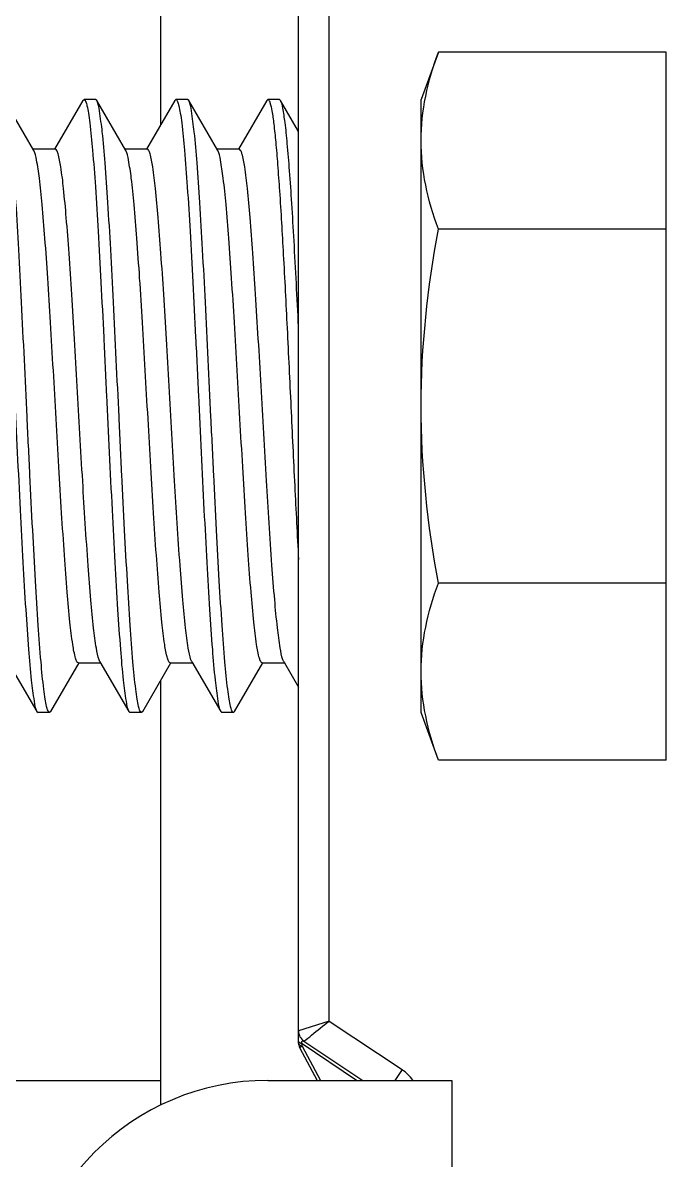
# Model space of a CAD drawing. Extents: x -1396510 to 1250330, y -1892470 to 1623980.
# Drawn here: x -1167395.7 to -1167345.7, y -54406.9 to -54318.6 of the extents above; entities that cross this region are included whole.
import ezdxf

# ---------------------------------------------------------------- set-up
doc = ezdxf.new("R2010")
doc.units = 0
doc.header["$LTSCALE"] = 1000
doc.header["$MEASUREMENT"] = 0

msp = doc.modelspace()

# ---------------------------------------------------------------- linework, layer by layer
at = {"linetype": 'Continuous'}
for p, q in [((-1167384.968, -54294.098), (-1167384.968, -54326.557)), ((-1167374.259, -54396.899), (-1167374.259, -54299.106)), ((-1167371.879, -54396.135), (-1167371.879, -54300.632)), ((-1167363.399, -54320.903), (-1167364.739, -54324.585)), ((-1167345.7, -54320.903), (-1167363.399, -54320.903)), ((-1167345.7, -54375.864), (-1167345.7, -54320.903)), ((-1167394.817, -54328.536), (-1167397.07, -54324.665)), ((-1167391.012, -54324.666), (-1167393.2, -54328.44)), ((-1167391.012, -54324.666), (-1167390.918, -54324.585)), ((-1167390.024, -54324.585), (-1167390.918, -54324.585)), ((-1167390.024, -54324.585), (-1167390.918, -54324.585)), ((-1167390.918, -54324.585), (-1167390.905, -54324.586)), ((-1167389.93, -54324.665), (-1167390.024, -54324.585)), ((-1167387.678, -54328.536), (-1167389.93, -54324.665)), ((-1167383.872, -54324.666), (-1167386.06, -54328.44)), ((-1167383.872, -54324.666), (-1167383.778, -54324.585)), ((-1167382.884, -54324.585), (-1167383.778, -54324.585)), ((-1167382.884, -54324.585), (-1167383.778, -54324.585)), ((-1167383.778, -54324.585), (-1167383.765, -54324.586)), ((-1167382.791, -54324.665), (-1167382.884, -54324.585)), ((-1167380.538, -54328.536), (-1167382.791, -54324.665)), ((-1167376.733, -54324.666), (-1167378.921, -54328.44)), ((-1167376.733, -54324.666), (-1167376.639, -54324.585)), ((-1167375.745, -54324.585), (-1167376.639, -54324.585)), ((-1167375.745, -54324.585), (-1167376.639, -54324.585)), ((-1167376.639, -54324.585), (-1167376.626, -54324.586)), ((-1167375.651, -54324.665), (-1167375.745, -54324.585)), ((-1167374.259, -54327.059), (-1167375.651, -54324.665)), ((-1167364.739, -54372.182), (-1167364.739, -54324.585)), ((-1167393.144, -54328.44), (-1167394.873, -54328.44)), ((-1167386.004, -54328.44), (-1167387.734, -54328.44)), ((-1167378.865, -54328.44), (-1167380.594, -54328.44)), ((-1167345.7, -54334.643), (-1167363.399, -54334.643)), ((-1167345.7, -54362.123), (-1167363.399, -54362.123)), ((-1167389.686, -54368.23), (-1167389.748, -54368.093)), ((-1167382.546, -54368.23), (-1167382.611, -54368.088)), ((-1167375.407, -54368.23), (-1167375.473, -54368.082)), ((-1167396.826, -54368.23), (-1167394.582, -54372.101)), ((-1167393.5, -54372.102), (-1167391.303, -54368.327)), ((-1167391.359, -54368.327), (-1167389.63, -54368.327)), ((-1167389.686, -54368.23), (-1167387.442, -54372.101)), ((-1167386.361, -54372.102), (-1167384.164, -54368.327)), ((-1167384.219, -54368.327), (-1167382.49, -54368.327)), ((-1167382.546, -54368.23), (-1167380.302, -54372.101)), ((-1167379.221, -54372.102), (-1167377.024, -54368.327)), ((-1167377.08, -54368.327), (-1167375.351, -54368.327)), ((-1167375.407, -54368.23), (-1167375.351, -54368.327)), ((-1167375.351, -54368.327), (-1167374.259, -54370.21)), ((-1167384.968, -54369.708), (-1167384.968, -54402.669)), ((-1167394.582, -54372.101), (-1167394.488, -54372.182)), ((-1167393.594, -54372.182), (-1167394.488, -54372.182)), ((-1167393.594, -54372.182), (-1167394.488, -54372.182)), ((-1167393.594, -54372.182), (-1167393.607, -54372.18)), ((-1167393.5, -54372.102), (-1167393.594, -54372.182)), ((-1167387.442, -54372.101), (-1167387.348, -54372.182)), ((-1167386.454, -54372.182), (-1167387.348, -54372.182)), ((-1167386.454, -54372.182), (-1167387.348, -54372.182)), ((-1167386.454, -54372.182), (-1167386.467, -54372.18)), ((-1167386.361, -54372.102), (-1167386.454, -54372.182)), ((-1167380.302, -54372.101), (-1167380.209, -54372.182)), ((-1167379.314, -54372.182), (-1167380.209, -54372.182)), ((-1167379.314, -54372.182), (-1167380.209, -54372.182)), ((-1167379.314, -54372.182), (-1167379.327, -54372.18)), ((-1167379.221, -54372.102), (-1167379.314, -54372.182)), ((-1167363.399, -54375.864), (-1167364.739, -54372.182)), ((-1167345.7, -54375.864), (-1167363.399, -54375.864)), ((-1167371.879, -54396.135), (-1167374.259, -54396.899)), ((-1167371.879, -54396.135), (-1167366.223, -54399.905)), ((-1167374.259, -54397.84), (-1167374.259, -54396.912)), ((-1167374.259, -54396.973), (-1167374.259, -54397.165)), ((-1167374.174, -54398.177), (-1167373.989, -54398.078)), ((-1167374.174, -54398.177), (-1167372.801, -54400.74)), ((-1167374.108, -54398.027), (-1167374.011, -54398.071)), ((-1167369.746, -54400.74), (-1167373.989, -54397.911)), ((-1167373.989, -54398.078), (-1167373.989, -54397.911)), ((-1167373.989, -54398.078), (-1167372.563, -54400.74)), ((-1167373.835, -54397.691), (-1167369.261, -54400.74)), ((-1167366.223, -54399.905), (-1167366.779, -54400.74)), ((-1167726.717, -54400.74), (-1167384.968, -54400.74)), ((-1167376.638, -54400.74), (-1167362.359, -54400.74)), ((-1167362.359, -54400.74), (-1167362.359, -54412.64))]:
    msp.add_line(p, q, dxfattribs=at)
for centre, radius, start, end in [((-1167373.307, -54396.899), 0.952, 180, 236.30977), ((-1167373.545, -54397.84), 0.714, 180, 208.18366), ((-1167373.853, -54397.56), 0.532, 238.10797, 241.28448), ((-1167373.7, -54397.225), 0.901, 249.79391, 251.23325), ((-1167368.071, -54402.678), 3.332, 35.87671, 56.30977), ((-1167376.638, -54419.779), 19.039, 90, 180)]:
    msp.add_arc(centre, radius, start, end, dxfattribs=at)
for points, knots in [([(-1167364.739, -54327.773), (-1167364.739, -54326.617), (-1167364.481, -54324.27), (-1167363.805, -54322.018), (-1167363.399, -54320.903)], [0, 0, 0, 0, 0.493589, 1, 1, 1, 1]), ([(-1167398.045, -54324.586), (-1167397.989, -54324.6), (-1167397.9, -54324.793), (-1167397.808, -54325.125), (-1167397.703, -54325.698), (-1167397.548, -54326.839), (-1167397.366, -54328.754), (-1167397.158, -54331.558), (-1167396.948, -54334.973), (-1167396.737, -54338.872), (-1167396.525, -54343.115), (-1167396.242, -54349.01), (-1167395.967, -54354.839), (-1167395.675, -54360.389), (-1167395.467, -54364.001), (-1167395.252, -54367.043), (-1167395.063, -54369.427), (-1167394.837, -54371.019), (-1167394.72, -54371.862), (-1167394.582, -54372.101)], [0, 0, 0, 0, 0.003609, 0.011254, 0.023203, 0.039414, 0.084098, 0.143785, 0.216348, 0.299182, 0.389306, 0.483467, 0.670283, 0.7562, 0.83292, 0.897683, 0.948173, 0.982621, 1, 1, 1, 1]), ([(-1167393.607, -54372.18), (-1167393.662, -54372.167), (-1167393.751, -54371.974), (-1167393.843, -54371.642), (-1167393.948, -54371.069), (-1167394.103, -54369.928), (-1167394.285, -54368.013), (-1167394.493, -54365.209), (-1167394.703, -54361.794), (-1167394.914, -54357.894), (-1167395.126, -54353.651), (-1167395.409, -54347.754), (-1167395.685, -54341.925), (-1167395.976, -54336.375), (-1167396.185, -54332.762), (-1167396.399, -54329.721), (-1167396.588, -54327.338), (-1167396.815, -54325.746), (-1167396.931, -54324.904), (-1167397.07, -54324.665)], [0, 0, 0, 0, 0.003605, 0.011246, 0.023191, 0.0394, 0.084081, 0.143769, 0.21634, 0.299187, 0.389322, 0.483492, 0.670333, 0.756258, 0.832977, 0.897734, 0.948214, 0.982646, 1, 1, 1, 1]), ([(-1167390.905, -54324.586), (-1167390.849, -54324.6), (-1167390.76, -54324.793), (-1167390.668, -54325.125), (-1167390.564, -54325.698), (-1167390.409, -54326.84), (-1167390.226, -54328.754), (-1167390.019, -54331.558), (-1167389.809, -54334.974), (-1167389.597, -54338.873), (-1167389.385, -54343.116), (-1167389.103, -54349.011), (-1167388.827, -54354.84), (-1167388.536, -54360.389), (-1167388.327, -54364.001), (-1167388.112, -54367.043), (-1167387.924, -54369.427), (-1167387.697, -54371.019), (-1167387.58, -54371.862), (-1167387.442, -54372.101)], [0, 0, 0, 0, 0.00361, 0.011257, 0.023207, 0.03942, 0.084107, 0.143795, 0.216358, 0.299194, 0.38932, 0.48348, 0.67029, 0.756208, 0.832927, 0.897686, 0.948174, 0.982621, 1, 1, 1, 1]), ([(-1167386.467, -54372.18), (-1167386.523, -54372.167), (-1167386.612, -54371.974), (-1167386.704, -54371.642), (-1167386.808, -54371.069), (-1167386.963, -54369.927), (-1167387.146, -54368.013), (-1167387.353, -54365.208), (-1167387.563, -54361.792), (-1167387.775, -54357.893), (-1167387.987, -54353.649), (-1167388.27, -54347.753), (-1167388.545, -54341.923), (-1167388.837, -54336.373), (-1167389.045, -54332.762), (-1167389.26, -54329.72), (-1167389.448, -54327.337), (-1167389.675, -54325.746), (-1167389.792, -54324.904), (-1167389.93, -54324.665)], [0, 0, 0, 0, 0.003608, 0.011251, 0.0232, 0.039412, 0.0841, 0.143792, 0.216367, 0.299219, 0.389358, 0.48353, 0.670361, 0.756278, 0.832994, 0.897746, 0.94822, 0.982647, 1, 1, 1, 1]), ([(-1167383.765, -54324.586), (-1167383.71, -54324.6), (-1167383.621, -54324.793), (-1167383.529, -54325.125), (-1167383.424, -54325.698), (-1167383.269, -54326.839), (-1167383.087, -54328.754), (-1167382.879, -54331.558), (-1167382.669, -54334.973), (-1167382.458, -54338.872), (-1167382.246, -54343.115), (-1167381.963, -54349.01), (-1167381.687, -54354.839), (-1167381.396, -54360.389), (-1167381.187, -54364.001), (-1167380.973, -54367.043), (-1167380.784, -54369.426), (-1167380.557, -54371.019), (-1167380.441, -54371.862), (-1167380.302, -54372.101)], [0, 0, 0, 0, 0.00361, 0.011255, 0.023204, 0.039415, 0.084097, 0.143782, 0.216343, 0.299177, 0.389297, 0.483455, 0.670273, 0.756196, 0.832918, 0.89768, 0.94817, 0.98262, 1, 1, 1, 1]), ([(-1167379.327, -54372.18), (-1167379.383, -54372.167), (-1167379.472, -54371.974), (-1167379.564, -54371.642), (-1167379.669, -54371.069), (-1167379.824, -54369.928), (-1167380.006, -54368.013), (-1167380.214, -54365.209), (-1167380.424, -54361.794), (-1167380.635, -54357.894), (-1167380.847, -54353.65), (-1167381.13, -54347.754), (-1167381.406, -54341.925), (-1167381.697, -54336.374), (-1167381.906, -54332.762), (-1167382.12, -54329.721), (-1167382.309, -54327.337), (-1167382.536, -54325.746), (-1167382.652, -54324.904), (-1167382.791, -54324.665)], [0, 0, 0, 0, 0.003605, 0.011246, 0.023192, 0.039401, 0.084083, 0.143772, 0.216343, 0.299189, 0.389323, 0.483494, 0.670333, 0.756261, 0.832983, 0.897738, 0.948215, 0.982645, 1, 1, 1, 1]), ([(-1167376.626, -54324.586), (-1167376.535, -54324.608), (-1167376.434, -54324.982), (-1167376.296, -54325.559), (-1167376.162, -54326.615), (-1167376.018, -54327.989), (-1167375.874, -54329.727), (-1167375.668, -54332.633), (-1167375.421, -54336.871), (-1167375.136, -54342.463), (-1167374.851, -54348.456), (-1167374.565, -54354.443), (-1167374.364, -54358.386), (-1167374.259, -54360.288)], [0, 0, 0, 0, 0.007805, 0.026033, 0.05491, 0.094055, 0.142842, 0.200464, 0.338231, 0.498126, 0.669393, 0.840521, 1, 1, 1, 1]), ([(-1167374.259, -54342.195), (-1167374.368, -54339.98), (-1167374.531, -54336.796), (-1167374.77, -54332.766), (-1167374.939, -54330.245), (-1167375.11, -54328.152), (-1167375.268, -54326.523), (-1167375.441, -54325.421), (-1167375.55, -54324.839), (-1167375.651, -54324.665)], [0, 0, 0, 0, 0.377827, 0.543307, 0.687889, 0.808224, 0.901551, 0.96582, 1, 1, 1, 1]), ([(-1167363.399, -54334.643), (-1167363.805, -54333.529), (-1167364.481, -54331.276), (-1167364.739, -54328.929), (-1167364.739, -54327.773)], [0, 0, 0, 0, 0.506411, 1, 1, 1, 1]), ([(-1167391.359, -54368.327), (-1167391.406, -54368.327), (-1167391.51, -54368.187), (-1167391.651, -54367.728), (-1167391.841, -54366.675), (-1167392.036, -54364.972), (-1167392.245, -54362.653), (-1167392.454, -54359.828), (-1167392.665, -54356.588), (-1167392.877, -54353.052), (-1167393.16, -54348.121), (-1167393.435, -54343.232), (-1167393.725, -54338.564), (-1167393.935, -54335.509), (-1167394.147, -54332.923), (-1167394.342, -54330.882), (-1167394.558, -54329.493), (-1167394.69, -54328.754), (-1167394.817, -54328.536)], [0, 0, 0, 0, 0.003516, 0.010771, 0.037949, 0.081609, 0.140308, 0.211978, 0.294061, 0.383613, 0.477416, 0.664254, 0.750571, 0.827952, 0.893624, 0.945254, 0.981055, 1, 1, 1, 1]), ([(-1167389.748, -54368.093), (-1167389.857, -54367.802), (-1167390.003, -54366.971), (-1167390.207, -54365.428), (-1167390.406, -54363.288), (-1167390.701, -54359.488), (-1167391.044, -54353.951), (-1167391.375, -54348.089), (-1167391.653, -54343.251), (-1167391.861, -54339.806), (-1167392.069, -54336.659), (-1167392.274, -54333.921), (-1167392.479, -54331.678), (-1167392.671, -54330.033), (-1167392.857, -54329.017), (-1167392.996, -54328.574), (-1167393.098, -54328.44), (-1167393.144, -54328.44)], [0, 0, 0, 0, 0.023381, 0.062907, 0.11737, 0.184933, 0.349689, 0.534588, 0.626663, 0.714217, 0.794218, 0.863901, 0.920868, 0.963188, 0.98952, 0.996561, 1, 1, 1, 1]), ([(-1167384.219, -54368.327), (-1167384.266, -54368.327), (-1167384.371, -54368.187), (-1167384.512, -54367.728), (-1167384.701, -54366.675), (-1167384.896, -54364.972), (-1167385.106, -54362.653), (-1167385.314, -54359.828), (-1167385.526, -54356.588), (-1167385.737, -54353.052), (-1167386.02, -54348.121), (-1167386.296, -54343.232), (-1167386.586, -54338.564), (-1167386.795, -54335.509), (-1167387.007, -54332.923), (-1167387.202, -54330.882), (-1167387.419, -54329.493), (-1167387.551, -54328.754), (-1167387.678, -54328.536)], [0, 0, 0, 0, 0.003516, 0.010771, 0.037949, 0.081609, 0.140308, 0.211978, 0.294061, 0.383613, 0.477416, 0.664254, 0.750572, 0.827952, 0.893624, 0.945254, 0.981055, 1, 1, 1, 1]), ([(-1167382.611, -54368.088), (-1167382.719, -54367.794), (-1167382.865, -54366.961), (-1167383.069, -54365.413), (-1167383.268, -54363.27), (-1167383.563, -54359.468), (-1167383.905, -54353.932), (-1167384.236, -54348.071), (-1167384.514, -54343.236), (-1167384.722, -54339.794), (-1167384.93, -54336.65), (-1167385.135, -54333.915), (-1167385.34, -54331.675), (-1167385.531, -54330.031), (-1167385.717, -54329.017), (-1167385.856, -54328.574), (-1167385.959, -54328.44), (-1167386.004, -54328.44)], [0, 0, 0, 0, 0.023519, 0.06316, 0.117709, 0.18533, 0.350118, 0.534956, 0.626978, 0.714471, 0.794408, 0.86403, 0.920944, 0.963223, 0.989529, 0.996563, 1, 1, 1, 1]), ([(-1167377.08, -54368.327), (-1167377.127, -54368.327), (-1167377.231, -54368.187), (-1167377.372, -54367.728), (-1167377.562, -54366.675), (-1167377.756, -54364.972), (-1167377.966, -54362.653), (-1167378.175, -54359.828), (-1167378.386, -54356.588), (-1167378.598, -54353.052), (-1167378.881, -54348.121), (-1167379.156, -54343.232), (-1167379.446, -54338.564), (-1167379.656, -54335.509), (-1167379.868, -54332.923), (-1167380.063, -54330.882), (-1167380.279, -54329.493), (-1167380.411, -54328.754), (-1167380.538, -54328.536)], [0, 0, 0, 0, 0.003516, 0.010771, 0.037949, 0.081609, 0.140308, 0.211978, 0.294061, 0.383613, 0.477416, 0.664254, 0.750572, 0.827952, 0.893624, 0.945254, 0.981055, 1, 1, 1, 1]), ([(-1167375.473, -54368.082), (-1167375.581, -54367.787), (-1167375.727, -54366.95), (-1167375.931, -54365.398), (-1167376.13, -54363.252), (-1167376.425, -54359.448), (-1167376.767, -54353.912), (-1167377.098, -54348.054), (-1167377.376, -54343.222), (-1167377.583, -54339.783), (-1167377.791, -54336.641), (-1167377.996, -54333.909), (-1167378.201, -54331.671), (-1167378.392, -54330.03), (-1167378.578, -54329.016), (-1167378.717, -54328.573), (-1167378.819, -54328.44), (-1167378.865, -54328.44)], [0, 0, 0, 0, 0.023657, 0.063412, 0.118049, 0.185727, 0.350546, 0.535324, 0.627293, 0.714724, 0.794598, 0.864159, 0.92102, 0.963257, 0.989538, 0.996565, 1, 1, 1, 1]), ([(-1167364.739, -54368.994), (-1167364.739, -54367.837), (-1167364.481, -54365.49), (-1167363.805, -54363.238), (-1167363.399, -54362.123)], [0, 0, 0, 0, 0.493589, 1, 1, 1, 1]), ([(-1167363.399, -54375.864), (-1167363.805, -54374.749), (-1167364.481, -54372.497), (-1167364.739, -54370.15), (-1167364.739, -54368.994)], [0, 0, 0, 0, 0.506411, 1, 1, 1, 1]), ([(-1167373.835, -54397.691), (-1167373.624, -54397.554), (-1167373.002, -54396.994), (-1167372.335, -54396.496), (-1167371.879, -54396.135)], [0, 0, 0, 0, 0.301655, 1, 1, 1, 1]), ([(-1167374.227, -54397.763), (-1167374.237, -54397.749), (-1167374.253, -54397.721), (-1167374.259, -54397.688), (-1167374.259, -54397.673)], [0, 0, 0, 0, 0.519393, 1, 1, 1, 1]), ([(-1167373.989, -54397.911), (-1167374.016, -54397.902), (-1167374.103, -54397.868), (-1167374.188, -54397.816), (-1167374.227, -54397.763)], [0, 0, 0, 0, 0.29815, 1, 1, 1, 1]), ([(-1167373.989, -54397.911), (-1167374.005, -54397.832), (-1167374.037, -54397.63), (-1167373.87, -54397.667), (-1167373.835, -54397.691)], [0, 0, 0, 0, 0.652586, 1, 1, 1, 1])]:
    msp.add_open_spline(points, degree=3, knots=knots, dxfattribs=at)
for points in [[(-1167364.739, -54348.383), (-1167364.739, -54343.782), (-1167364.223, -54339.171), (-1167363.399, -54334.643)], [(-1167363.399, -54362.123), (-1167364.223, -54357.596), (-1167364.739, -54352.985), (-1167364.739, -54348.383)], [(-1167374.259, -54397.84), (-1167374.259, -54397.911), (-1167374.194, -54397.975), (-1167374.134, -54398.012)]]:
    msp.add_open_spline(points, degree=3, dxfattribs=at)

doc.saveas('drawing.dxf')
